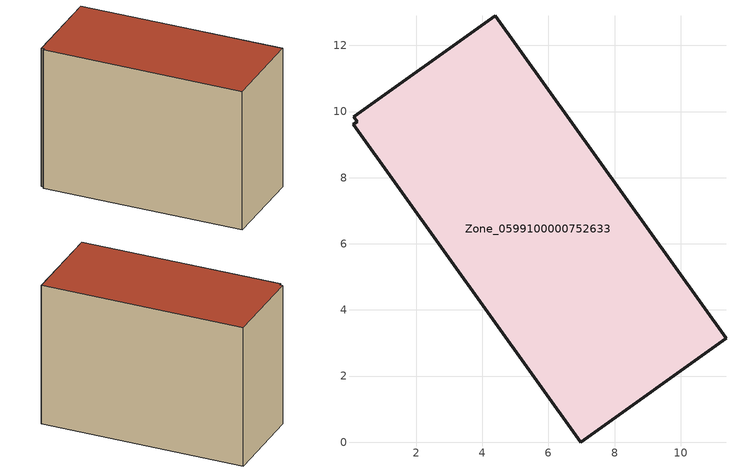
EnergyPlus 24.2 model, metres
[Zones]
Zone_0599100000752633
 floor ground (C_G): 6.98,0 0.1,9.62 0.21,9.69 0.11,9.84 4.39,12.89 11.37,3.14 z0
 wall outside (C_F): 6.98,0 11.37,3.14 4.39,12.89 0.11,9.84 0.21,9.69 0.1,9.62 6.98,0 z0:8.54
 roof outside (C_R): 0.1,9.62 6.98,0 11.37,3.14 4.39,12.89 0.11,9.84 0.21,9.69 z8.54
[BUILDING]
Pand.0599100000752633: North Axis=0; Terrain=City; Loads Convergence Tolerance Value=0.04; Temperature Convergence Tolerance Value=0.4; Solar Distribution=FullExterior; Maximum Number of Warmup Days=25; Minimum Number of Warmup Days=1
[Site:Location]
Rotterdam.The.Hague.AP_ZH_NLD Design_Conditions: Latitude=51.96; Longitude=4.45; Time Zone=1; Elevation=-4.5
[SITE:GROUNDTEMPERATURE:BUILDINGSURFACE]
18, 18, 18, 18, 18, 18, 18, 18, 18, 18, 18, 18
[MATERIAL] Thermal Absorptance=0.9; Solar Absorptance=0.7; Visible Absorptance=0.7
Name | Roughness | Thickness | Conductivity | Density | Specific Heat
G.TI.2006-2014 | MediumSmooth | 0.15 | 0.06 | 540 | 1210
F.TI.2006-2014 | Rough | 0.3 | 0.12 | 1920 | 840
R.TI.2006-2014 | MediumRough | 0.2 | 0.08 | 1500 | 1000
[CONSTRUCTION]
C_G: G.TI.2006-2014
C_F: F.TI.2006-2014
C_R: R.TI.2006-2014
[ZONE]
Zone_0599100000752633: Type=1; Multiplier=1; Ceiling Height=Autocalculate; Volume=Autocalculate; Floor Area=autocalculate; Part of Total Floor Area=Yes
[ZONEINFILTRATION:DESIGNFLOWRATE]
Infil_Zone_0599100000752633: Zone or ZoneList or Space or SpaceList=Zone_0599100000752633; Schedule=AlwaysOn; Design Flow Rate Calculation Method=Flow/Area; Flow Rate per Floor Area=0.0015; Constant Term Coefficient=1; Temperature Term Coefficient=0; Velocity Term Coefficient=0; Velocity Squared Term Coefficient=0
[HVACTEMPLATE:ZONE:IDEALLOADSAIRSYSTEM]
Zone_0599100000752633: Maximum Heating Supply Air Temperature=50; Minimum Cooling Supply Air Temperature=13; Maximum Heating Supply Air Humidity Ratio=0.0156; Minimum Cooling Supply Air Humidity Ratio=0.0077; Heating Limit=NoLimit; Cooling Limit=NoLimit; Dehumidification Control Type=ConstantSensibleHeatRatio; Cooling Sensible Heat Ratio=0.7; Dehumidification Setpoint=60; Humidification Control Type=None; Humidification Setpoint=30; Outdoor Air Method=None; Outdoor Air Flow Rate per Person=0.00944; Outdoor Air Flow Rate per Zone Floor Area=0; Outdoor Air Flow Rate per Zone=0; Demand Controlled Ventilation Type=None; Outdoor Air Economizer Type=NoEconomizer; Heat Recovery Type=None; Sensible Heat Recovery Effectiveness=0.7; Latent Heat Recovery Effectiveness=0.65
[ZONECONTROL:THERMOSTAT]
ThermostatControl_Zone_0599100000752633: Zone or ZoneList=Zone_0599100000752633; Control Type Schedule=DualSetpointControlType; Control 1=Thermostat_Zone_0599100000752633; Temperature Difference Between Cutout And Setpoint=0
[THERMOSTATSETPOINT:DUALSETPOINT]
Thermostat_Zone_0599100000752633: Heating Setpoint Temperature Schedule=HeatingSetpoint_Zone_0599100000752633; Cooling Setpoint Temperature Schedule=CoolingSetpoint_Zone_0599100000752633
[SCHEDULE:COMPACT]
HeatingSetpoint_Zone_0599100000752633: Through: 12/31, For: AllDays, Until: 24:00, 21
CoolingSetpoint_Zone_0599100000752633: Through: 12/31, For: AllDays, Until: 24:00, 24
DualSetpointControlType: Through: 12/31, For: AllDays, Until: 24:00, 4
AlwaysOn: Through: 12/31, For: AllDays, Until: 24:00, 1
